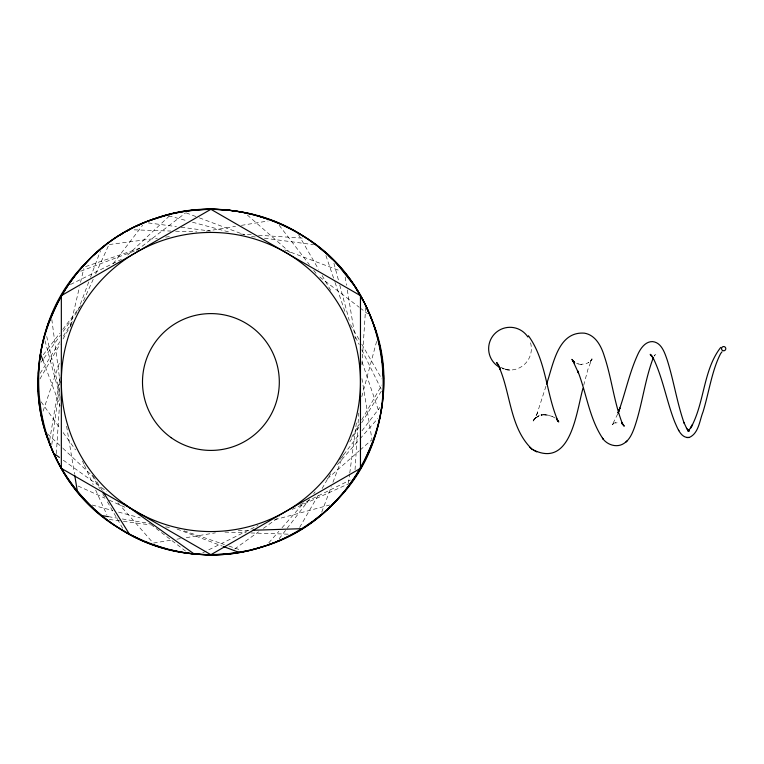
<?xml version="1.0" encoding="UTF-8"?>
<svg xmlns="http://www.w3.org/2000/svg" width="764" height="764" viewBox="0 0 764 764"><rect width="100%" height="100%" fill="white"/><g stroke="black" fill="none" stroke-linecap="round" stroke-linejoin="round"><path stroke-width="0.57" stroke-dasharray="3.82 2.86" d="M56.316 453.663L60.184 394.644M355.04 469.688L358.755 413.028M361.926 364.638L365.641 307.978M51.809 444.572L60.146 381.246M348.374 483.612L349.616 474.234M349.769 473.059L356.559 421.461M49.65 440.494L60.251 376.308M70.345 326.152L79.485 286.987M80.554 282.374L83.782 268.556M583.706 385.276L587.955 369.298L591.985 358.774L590.276 362.174L592.081 359.233L588.423 362.671L588.948 362.375L586.189 363.654L580.907 364.38M361.802 396.717L377.11 339.588M545.954 386.192L536.509 415.425L537.636 412.617L533.864 420.085L535.841 417.268L533.129 421.05L535.841 417.268M43.042 411.213L60.146 360.809M78.004 310.499L88.844 281.715M90.505 277.284L100.504 250.716M321.711 512.176L331.299 486.716M332.961 482.285L343.38 454.609M617.723 413.954L612.384 424.603L613.683 423.266L612.203 424.574L615.851 422.587L614.543 423.027L618.878 422.645M83.457 300.882L93.218 279.328M95.662 273.942L108.354 245.932M590.276 362.174L591.326 360.073M654.748 354.935L654.099 356.119L655.904 354.267L653.602 355.604M39.976 378.934L60.079 344.096M63.04 338.977L71.911 323.611M299.622 527.466L318.55 494.68M322.093 488.54L330.965 473.174M351.669 437.314L359.357 424.001M361.716 419.904L381.828 385.075M40.167 373.338L60.155 341.193M63.278 336.17L72.647 321.1M349.778 441.898L359.147 426.828M361.649 422.807L382.258 389.659M41.103 362.184L43.166 359.3M43.854 358.345L60.394 335.262M63.145 331.423L77.613 311.225M43.281 354.763L59.84 333.18M62.724 329.427L81.442 305.027M113.129 263.733L142.648 225.256M279.156 538.744L286.357 529.356M287.073 528.421L309.391 499.322M313.717 493.697L315.16 491.815M339.636 459.909L359.08 434.573M361.964 430.82L379.966 407.355M535.163 418.204L534.504 418.958L537.092 416.533L533.845 419.56L539.174 415.616L535.306 417.87L541.924 414.919L541.428 415.033L545.515 414.642L540.931 415.024L549.115 415.167L544.57 414.604L552.42 416.38M268.756 542.87L278.889 531.305M282.012 527.752L303.852 502.846M337.392 464.607L359.223 439.701M360.006 438.813L377.941 418.357M127.655 255.052L169.961 215.429M327.307 478.847L359.319 450.77M360.207 449.986L371.772 439.854M136.746 250.382L185.537 212.936M234.558 549.049L258.595 531.82M263.408 528.373L279.748 516.665M70.489 284.485L121.409 259.368M202.785 552.764L257.955 525.556M300.395 504.632L350.256 480.04M292.02 509.445L348.05 484.061M80.726 271.191L137.186 249.943M85.539 266.607L141.55 247.593M274.753 519.73L329.59 505.033M206.375 231.158L235.551 226.345M241.386 225.38L268.231 220.949M153.574 543.051L172.244 539.976M176.914 539.203L180.409 538.62M186.254 537.655L215.429 532.842M109.281 244.528L157.365 238.196M165.578 237.117L170.267 236.496M238.253 530.751L248.902 530.397M134.216 229.849L170.869 231.043M175.596 231.196L196.883 231.893M224.922 532.107L246.209 532.794M250.936 532.957L288.763 534.189M240.755 234.07L251.375 234.768M258.452 235.236L303.308 238.177M506.112 369.68L510.438 370.101L506.561 369.671L501.719 367.627M148.331 222.907L176.474 226.612M181.163 227.233L210.482 231.091M251.537 236.496L256.226 237.107M264.43 238.196L313.689 244.681M109.29 519.472L122.183 521.172M123.357 521.325L150.336 524.878M165.578 526.883L170.267 527.504M577.995 363.989L581.442 364.447L576.581 363.406M108.345 516.655L117.685 518.202M122.345 518.966L150.355 523.588M168.491 215.792L186.769 220.691M192.48 222.228L229.047 232.017M92.215 505.042L112.776 510.553M118.487 512.081L140.204 517.896M184.114 530.856L224.435 544.541M228.913 546.059L241.233 550.242M186.091 212.86L198.268 217.434M199.375 217.855L244.767 234.94M284.619 249.943L339.97 270.771M177.038 529.06L222.429 546.145M78.062 486.009L105.002 498.214M109.309 500.172L125.477 507.497M551.942 416.218L555.189 418.061M501.537 367.541L504.049 369.012L501.299 367.388M63.288 460.205L106.845 491.424M319.782 277.026L359.195 307.271M360.13 307.988L367.637 313.746M150.823 524.419L185.547 551.064M247.269 214.961L291.733 253.954M47.368 433.751L62.037 447.494M62.906 448.306L92.253 475.8M117.952 502.846L153.048 542.87M279.147 225.256L309.391 264.678M313.717 270.303L316.592 274.056M41.103 401.816L60.394 428.738M63.145 432.577L75.55 449.891M93.265 476.048L102.634 491.109M298.438 234.481L318.54 269.31M322.093 275.46L330.965 290.826M350.485 324.633L359.357 339.999M361.716 344.096L381.828 378.925M92.024 475.227L99.712 488.54M102.672 493.659L105.031 497.756M107.399 501.862L122.775 528.497M355.508 337.067L359.166 344.497M361.783 349.797L382.191 391.178M82.483 460.969L83.945 464.197M84.432 465.276L93.218 484.672M95.662 490.058L106.893 514.841M43.004 360.512L60.089 405.904M325.913 255.52L334.661 281.276M335.043 282.403L345.309 312.638M362.031 361.926L379.145 412.331M333.935 263.313L338.528 280.445M339.76 285.02L349.243 320.441M45 340.734L60.308 397.863M46.709 336.475L60.146 394.081M345.175 277.103L346.522 285.278M347.295 289.948L355.384 338.958M361.935 378.638L371.953 439.329M66.611 426.207L74.509 474.052M51.809 319.428L60.146 382.764M530.541 342.788A21.363 21.363 0 0 1 502.139 368.534"/><path stroke-width="1.15" d="M335.979 501.089C410.917 426.732 394.052 290.005 303.298 236.086C236.41 191.926 139.974 203.826 85.826 262.911C10.887 337.258 27.752 473.995 118.506 527.905C185.385 572.083 281.83 560.174 335.979 501.079M38.41 373.529L38.668 369.298M383.136 394.702L383.394 390.471M154.051 218.924C87.87 240.994 39.642 306.603 38.295 376.346C33.253 465.429 107.714 548.944 196.787 554.12M373.749 439.51C396.459 377.435 379.02 303.327 331.003 257.898C284.523 211.924 210.998 196.673 150.069 220.366M363.54 301.217C326.39 227.815 232.896 190.351 155.388 218.466C66.487 246.075 14.774 352.576 48.056 439.52M58.265 462.783C94.803 534.8 185.614 572.522 262.386 546.852C353.465 521.086 407.67 412.846 373.749 324.48M39.68 359.462L40.282 355.26M381.522 408.74L382.124 404.538M39.871 358.058L40.511 353.866L43.004 360.512M381.293 410.134L381.933 405.942M41.8 346.923L42.717 342.778M379.087 421.212L380.004 417.077M582.98 388.293C576.333 411.863 570.975 469.583 532.231 449.375C510.323 428.719 510.839 395.274 499.837 368.773M43.042 341.412L44.083 337.306M546.575 384.082C553.251 365.116 557.672 331.137 584.431 333.161C595.586 335.043 601.325 346.283 604.305 356.091C611.773 378.4 613.969 402.246 622.603 424.182L621.762 422.616L624.245 426.197L621.82 423.428M47.368 326.486L48.781 322.494M374.436 437.514C350.762 510.791 273.617 561.826 196.787 554.12M618.152 412.875L619.91 407.976L618.086 413.066C625.449 393.24 629.355 372.163 638.475 353.006C641.197 347.563 645.8 341.412 652.551 341.603C661.576 342.501 664.69 352.815 667.211 360.006C673.781 380.778 676.952 402.494 684.124 423.094L683.875 422.416L686.874 428.9L686.473 428.298L688.985 431.049L687.801 430.438L689.319 430.791L687.944 430.705M48.772 322.494L57.281 303.098M373.023 441.506L364.523 460.902M653.344 357.657C644.682 380.233 642.362 404.662 634.454 427.487C632.286 433.417 629.603 439.93 623.987 443.397C616.882 448.201 606.95 444.934 602.424 438.106L603.484 439.443M58.265 301.217L65.752 288.42L75.626 274.639M363.54 462.783L356.053 475.58L346.178 489.361M721.98 351.832L720.605 353.646C711.867 370.511 709.049 392.238 702.995 411.977C699.557 420.496 698.802 433.245 689.271 437.466C680.877 438.46 677.534 428.088 674.803 422.12C666.504 401.043 663.028 378.237 653.086 357.81L653.554 358.631L650.212 354.305L652.618 356.836L650.441 355.05L651.539 355.508M76.954 272.987L89.789 258.881M344.851 491.013L332.015 505.119M625.726 442.184L627.349 440.685M326.877 509.96L329.991 507.076M93.876 254.995L97.028 252.158M720.719 347.429C702.956 370.148 704.752 403.058 690.666 428.041L692.576 424.507L689.176 429.97L689.51 429.578L687.839 431.011L688.88 430.361M99.167 250.315L105.766 244.986M322.637 513.685L316.038 519.014M309.181 524.009L312.638 521.545M119.709 235.341L123.329 233.144M298.476 530.856L302.095 528.659L252.445 530.283M127.005 231.043L130.739 229.028M137.062 225.886L144.816 222.448M276.988 541.552L280.885 539.881M269.081 544.608L273.054 543.128M148.751 220.872L168.94 214.474M267.753 545.076L271.736 543.634M265.07 545.983L252.865 549.526M173.056 213.5C199.261 207.598 226.822 207.942 252.865 214.474M248.739 550.51C222.544 556.402 194.982 556.058 168.94 549.526M686.779 437.543L689.271 437.466M209.489 209.307L213.729 209.317M101.345 515.499L108.345 516.655M256.962 215.553L269.081 219.392M164.843 548.447L156.735 545.983M259.684 216.327L263.733 217.578M154.051 545.076L158.072 546.422M223.537 546.566L239.036 552.391M273.054 220.872L276.988 222.448M144.816 541.552L148.751 543.128M275.68 221.913L279.595 223.546M284.743 225.886L288.553 227.739M133.251 536.261L137.062 538.114M533.396 450.053L536.72 451.887M48.781 441.506L53.604 453.272L59.411 457.435M124.274 503.915L193.98 553.862M574.022 362.06L574.69 362.585L571.902 359.376L574.471 363.034L572.704 360.484L578.52 373.071L577.756 370.96C586.58 393.317 589.292 418.548 602.93 438.756M319.371 247.612L325.827 253.094M529.519 447.093L532.231 449.375M95.977 510.906L99.167 513.685M556.717 419.407L557.271 419.942M328.959 255.95L332.015 258.891M89.789 505.109L92.845 508.05M88.786 504.116L82.942 497.985M335.979 262.911L338.863 266.015M337.908 264.974L353.703 284.877M83.887 499.016C70.479 484.471 59.621 467.597 51.895 449.394M528.411 335.749C546.546 360.799 546.021 393.832 558.197 421.575L556.88 419.006L558.742 421.929L557.386 420.248M498.968 365.794L496.657 362.489L498.023 364.743M678.489 430.065L678.881 430.657M354.878 286.643L364.523 303.088L373.023 322.494M103.255 492.121L129.488 534.303M364.523 303.088L369.91 314.606M57.281 460.912L53.595 453.272M499.427 367.723L500.134 369.461L499.035 366.663M370.721 316.563L375.754 330.516M51.083 447.437L46.05 433.474M379.087 342.778L380.816 351.077M42.717 421.222L40.989 412.923M74.71 475.227L77.403 491.558M381.933 358.058L382.468 362.26M382.124 359.462L382.621 363.664M39.184 400.336L39.68 404.538M383.318 372.116L383.509 376.346M38.295 387.654L38.486 391.884M383.461 374.933L383.576 379.173M38.219 384.827L38.343 389.067M500.191 367.646A21.363 21.363 0 0 1 494.146 334.355A21.363 21.363 0 0 1 527.886 336.981M210.902 209.298L61.34 295.649L61.34 468.351L210.902 554.702L360.465 468.351L360.465 295.649L210.902 209.298M130.195 507.917A149.563 149.563 0 0 0 360.302 388.933A149.563 149.563 0 0 0 142.209 249.14A149.563 149.563 0 0 0 130.195 507.917M722.591 350.523A2.139 2.139 0 0 0 725.8 348.671A2.139 2.139 0 0 0 722.591 346.818A2.139 2.139 0 0 0 722.591 350.523M171.193 437.705A68.407 68.407 0 0 0 278.994 388.542A68.407 68.407 0 0 0 182.52 319.763A68.407 68.407 0 0 0 171.193 437.705"/></g></svg>
